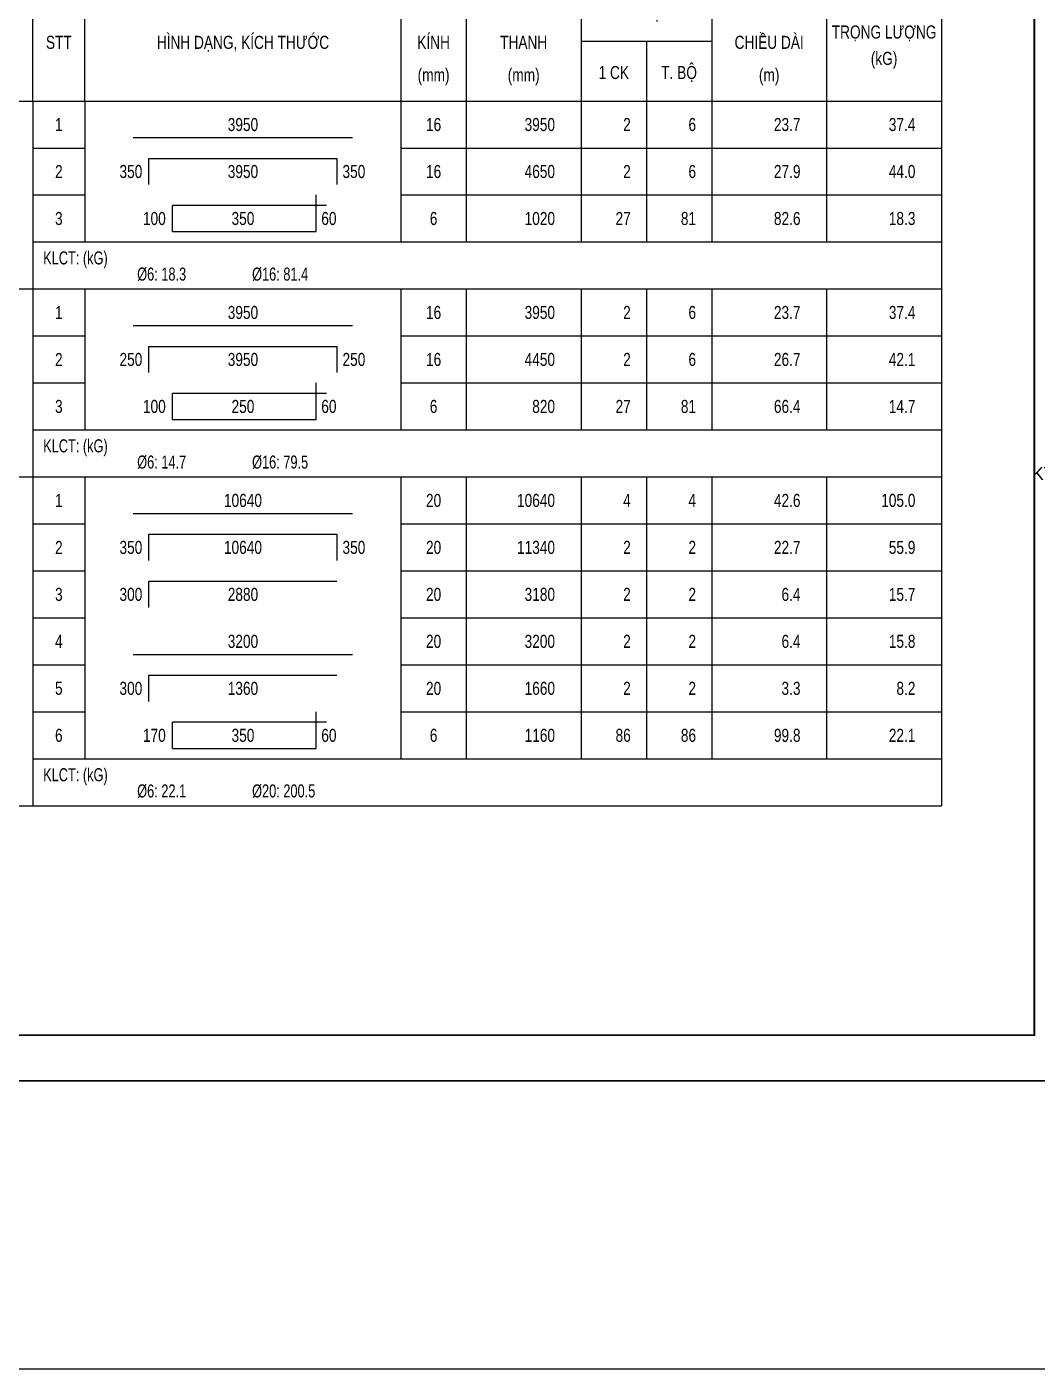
# Model space of a CAD drawing. Extents: x -2098986 to 943, y -1296280 to 73591.
# Drawn here: x -1671179 to -1655705, y -1218879 to -1198310 of the extents above; entities that cross this region are included whole.
import ezdxf
from ezdxf.enums import TextEntityAlignment as Align

# ---------------------------------------------------------------- set-up
doc = ezdxf.new("R2010")
doc.units = 0
doc.header["$LTSCALE"] = 150
doc.layers.get('Defpoints').update_dxf_attribs({"lineweight": 18})
for name, color, linetype, lineweight in [('05.Text', 253, 'Continuous', 18), ('11.Khung bo', 32, 'Continuous', 50), ('12.Khung', 36, 'Continuous', 25), ('KCVN-THAY', 7, 'Continuous', 25), ('LS-THAY', 7, 'Continuous', 20)]:
    doc.layers.add(name, color=color, linetype=linetype, lineweight=lineweight)
for name, color, linetype in [('STEEL', 4, 'Continuous'), ('TEXT_THCT', 2, 'Continuous'), ('TEXT_TK', 2, 'Continuous'), ('THONGKE', 5, 'Continuous')]:
    doc.layers.add(name, color=color, linetype=linetype)
doc.layers.add('Tpl_Bound', color=1, linetype='Continuous', plot=False)
doc.styles.add('BIGTEXT', font='arial.ttf', dxfattribs={"width": 0.7})
doc.styles.add('SMTEXT', font='arial.ttf', dxfattribs={"width": 0.7})
doc.styles.add('VnAvantH', font='')
doc.styles.get('VnAvantH').set_extended_font_data('.VnAvantH')

# ---------------------------------------------------------------- blocks, each defined once
blk = doc.blocks.new('*U4')
at = {"layer": 'KCVN-THAY', "color": 140}
blk.add_lwpolyline([(214871.76, 86966.68), (215381.8, 86966.68), (215381.8, 86579.68), (214871.76, 86579.68)], close=True, dxfattribs=at)
blk = doc.blocks.new('100')
at = {"layer": '11.Khung bo', "const_width": 26.7}
blk.add_lwpolyline([(1860913, -945240), (1860913, -916940), (1896063, -916940), (1896063, -945240)], close=True, dxfattribs=at)
blk.add_lwpolyline([(1860913, -945240), (1860913, -916940), (1896063, -916940), (1896063, -945240)], close=True, dxfattribs=at)
blk.add_lwpolyline([(1860913, -945240), (1860913, -916940), (1896063, -916940), (1896063, -945240)], close=True, dxfattribs=at)
at = {"layer": '12.Khung'}
blk.add_lwpolyline([(1901579, -945940), (1901579, -916240), (1859580, -916240), (1859580, -945940)], close=True, dxfattribs=at)
blk.add_lwpolyline([(1901579, -945940), (1901579, -916240), (1859580, -916240), (1859580, -945940)], close=True, dxfattribs=at)
blk.add_lwpolyline([(1901579, -945940), (1901579, -916240), (1859580, -916240), (1859580, -945940)], close=True, dxfattribs=at)
at = {"layer": '05.Text', "style": 'VnAvantH'}
blk.add_text('KTS.lª thÕ trinh', height=198, dxfattribs=at).set_placement((1898428, -936733), align=Align.RIGHT)
blk = doc.blocks.new('TK_2')
at = {"layer": 'STEEL'}
blk.add_line((19.25, 2), (61.25, 2), dxfattribs=at)
at = {"layer": 'TEXT_TK', "style": 'SMTEXT', "width": 0.75}
for tag, p in [('SH', (5, 4.5)), ('L2', (40.25, 4.5)), ('DK', (76.75, 4.5))]:
    blk.add_attdef(tag, text='', height=2.5, dxfattribs=at).set_placement(p, align=Align.MIDDLE)
for tag, p in [('DAI', (100, 4.5)), ('SL1', (114.5, 4.5)), ('SLA', (127, 4.5)), ('DT', (147, 4.5)), ('TL', (169, 4.5))]:
    blk.add_attdef(tag, text='', height=2.5, dxfattribs=at).set_placement(p, align=Align.MIDDLE_RIGHT)
blk = doc.blocks.new('TK_9')
at = {"layer": 'STEEL'}
for p, q in [((22.25, 7), (58.25, 7)), ((22.25, 2), (22.25, 7)), ((58.25, 7), (58.25, 2))]:
    blk.add_line(p, q, dxfattribs=at)
at = {"layer": 'TEXT_TK', "style": 'SMTEXT', "width": 0.75}
for tag, p in [('SH', (5, 4.5)), ('L2', (40.25, 4.5)), ('DK', (76.75, 4.5))]:
    blk.add_attdef(tag, text='', height=2.5, dxfattribs=at).set_placement(p, align=Align.MIDDLE)
for tag, p in [('L1', (20.98, 4.5)), ('DAI', (100, 4.5)), ('SL1', (114.5, 4.5)), ('SLA', (127, 4.5)), ('DT', (147, 4.5)), ('TL', (169, 4.5))]:
    blk.add_attdef(tag, text='', height=2.5, dxfattribs=at).set_placement(p, align=Align.MIDDLE_RIGHT)
blk.add_attdef('L3', text='', height=2.5, dxfattribs=at).set_placement((59.31, 4.5), align=Align.MIDDLE_LEFT)
blk = doc.blocks.new('TK_14')
at = {"layer": 'STEEL'}
for p, q in [((54.25, 2), (54.25, 9)), ((56.25, 7), (26.75, 7)), ((26.75, 2), (26.75, 7)), ((26.75, 2), (54.25, 2))]:
    blk.add_line(p, q, dxfattribs=at)
at = {"layer": 'TEXT_TK', "style": 'SMTEXT', "width": 0.75}
for tag, p in [('SH', (5, 4.5)), ('L2', (40.25, 4.5)), ('DK', (76.75, 4.5))]:
    blk.add_attdef(tag, text='', height=2.5, dxfattribs=at).set_placement(p, align=Align.MIDDLE)
for tag, p in [('L1', (25.47, 4.5)), ('DAI', (100, 4.5)), ('SL1', (114.5, 4.5)), ('SLA', (127, 4.5)), ('DT', (147, 4.5)), ('TL', (169, 4.5))]:
    blk.add_attdef(tag, text='', height=2.5, dxfattribs=at).set_placement(p, align=Align.MIDDLE_RIGHT)
blk.add_attdef('M', text='', height=2.5, dxfattribs=at).set_placement((55.25, 4.5), align=Align.MIDDLE_LEFT)
blk = doc.blocks.new('TK_6')
at = {"layer": 'STEEL'}
for p, q in [((22.25, 2), (22.25, 7)), ((22.25, 7), (58.25, 7))]:
    blk.add_line(p, q, dxfattribs=at)
at = {"layer": 'TEXT_TK', "style": 'SMTEXT', "width": 0.75}
for tag, p in [('SH', (5, 4.5)), ('L2', (40.25, 4.5)), ('DK', (76.75, 4.5))]:
    blk.add_attdef(tag, text='', height=2.5, dxfattribs=at).set_placement(p, align=Align.MIDDLE)
for tag, p in [('L1', (20.98, 4.5)), ('DAI', (100, 4.5)), ('SL1', (114.5, 4.5)), ('SLA', (127, 4.5)), ('DT', (147, 4.5)), ('TL', (169, 4.5))]:
    blk.add_attdef(tag, text='', height=2.5, dxfattribs=at).set_placement(p, align=Align.MIDDLE_RIGHT)
blk = doc.blocks.new('THONGKE_TITLE')
at = {"layer": 'TEXT_TK'}
for p, q in [((0, -35), (0, 0)), ((0, 0), (189, 0)), ((189, 0), (189, -35)), ((0, -12), (189, -12)), ((15, -35), (15, -12)), ((25, -35), (25, -12)), ((85.5, -12), (85.5, -35)), ((98, -12), (98, -35)), ((120, -12), (120, -35)), ((145, -12), (145, -35)), ((167, -12), (167, -35)), ((120, -23.56), (145, -23.56)), ((132.5, -23.56), (132.5, -35)), ((0, -35), (189, -35))]:
    blk.add_line(p, q, dxfattribs=at)
at = {"layer": 'TEXT_TK', "color": 4, "style": 'BIGTEXT'}
blk.add_text('BẢNG THỐNG KÊ CỐT THÉP', height=4.5, dxfattribs=at).set_placement((94.5, -6), align=Align.MIDDLE)
at = {"layer": 'TEXT_TK', "style": 'SMTEXT', "width": 0.75}
for s, p in [('ĐƯỜNG', (91.75, -19.04)), ('CHIỀU DÀI', (109, -19.04)), ('SỐ LƯỢNG', (132.5, -19.22)), ('TỔNG', (156, -19.04)), ('CẤU', (7.5, -22.06)), ('TRỌNG LƯỢNG', (178, -23.03)), ('STT', (20, -25.01)), ('HÌNH DẠNG, KÍCH THƯỚC', (55.25, -25.01)), ('KÍNH', (91.75, -25.01)), ('THANH', (109, -25.01)), ('CHIỀU DÀI', (156, -25.01)), ('KIỆN', (7.5, -27.84)), ('(kG)', (178, -28.08)), ('1 CK', (126.25, -30.79)), ('T. BỘ', (138.75, -30.79)), ('(mm)', (91.75, -31.24)), ('(mm)', (109, -31.24)), ('(m)', (156, -31.24))]:
    blk.add_text(s, height=2.5, dxfattribs=at).set_placement(p, align=Align.CENTER)

msp = doc.modelspace()

# ---------------------------------------------------------------- linework, layer by layer
at = {"layer": 'LS-THAY', "color": 140}
msp.add_lwpolyline([(-1855203.4, -1218879.4), (-1290965, -1218878.9), (-1290965, -1257579.6), (-1855203.4, -1257579.6)], close=True, dxfattribs=at)
at = {"layer": 'TEXT_TK'}
for p, q in [((-1671089.5, -1199446.3), (-1671089.5, -1210246.3)), ((-1670289.5, -1199446.3), (-1670289.5, -1201606.3)), ((-1665449.5, -1199446.3), (-1665449.5, -1201606.3)), ((-1664449.5, -1199446.3), (-1664449.5, -1201606.3)), ((-1662689.5, -1199446.3), (-1662689.5, -1201606.3)), ((-1661689.5, -1199446.3), (-1661689.5, -1201606.3)), ((-1660689.5, -1199446.3), (-1660689.5, -1201606.3)), ((-1658929.5, -1199446.3), (-1658929.5, -1201606.3)), ((-1657169.5, -1199446.3), (-1657169.5, -1210246.3)), ((-1672289.5, -1202326.3), (-1657169.5, -1202326.3)), ((-1670289.5, -1202326.3), (-1670289.5, -1204486.3)), ((-1665449.5, -1202326.3), (-1665449.5, -1204486.3)), ((-1664449.5, -1202326.3), (-1664449.5, -1204486.3)), ((-1662689.5, -1202326.3), (-1662689.5, -1204486.3)), ((-1661689.5, -1202326.3), (-1661689.5, -1204486.3)), ((-1660689.5, -1202326.3), (-1660689.5, -1204486.3)), ((-1658929.5, -1202326.3), (-1658929.5, -1204486.3)), ((-1672289.5, -1205206.3), (-1657169.5, -1205206.3)), ((-1670289.5, -1205206.3), (-1670289.5, -1209526.3)), ((-1665449.5, -1205206.3), (-1665449.5, -1209526.3)), ((-1664449.5, -1205206.3), (-1664449.5, -1209526.3)), ((-1662689.5, -1205206.3), (-1662689.5, -1209526.3)), ((-1661689.5, -1205206.3), (-1661689.5, -1209526.3)), ((-1660689.5, -1205206.3), (-1660689.5, -1209526.3)), ((-1658929.5, -1205206.3), (-1658929.5, -1209526.3)), ((-1672289.5, -1210246.3), (-1657169.5, -1210246.3))]:
    msp.add_line(p, q, dxfattribs=at)
at = {"layer": 'THONGKE'}
for p, q in [((-1671089.5, -1200166.3), (-1670289.5, -1200166.3)), ((-1665449.5, -1200166.3), (-1657169.5, -1200166.3)), ((-1671089.5, -1200886.3), (-1670289.5, -1200886.3)), ((-1665449.5, -1200886.3), (-1657169.5, -1200886.3)), ((-1671089.5, -1201606.3), (-1657169.5, -1201606.3)), ((-1671089.5, -1203046.3), (-1670289.5, -1203046.3)), ((-1665449.5, -1203046.3), (-1657169.5, -1203046.3)), ((-1671089.5, -1203766.3), (-1670289.5, -1203766.3)), ((-1665449.5, -1203766.3), (-1657169.5, -1203766.3)), ((-1671089.5, -1204486.3), (-1657169.5, -1204486.3)), ((-1671089.5, -1205926.3), (-1670289.5, -1205926.3)), ((-1665449.5, -1205926.3), (-1657169.5, -1205926.3)), ((-1671089.5, -1206646.3), (-1670289.5, -1206646.3)), ((-1665449.5, -1206646.3), (-1657169.5, -1206646.3)), ((-1671089.5, -1207366.3), (-1670289.5, -1207366.3)), ((-1665449.5, -1207366.3), (-1657169.5, -1207366.3)), ((-1671089.5, -1208086.3), (-1670289.5, -1208086.3)), ((-1665449.5, -1208086.3), (-1657169.5, -1208086.3)), ((-1671089.5, -1208806.3), (-1670289.5, -1208806.3)), ((-1665449.5, -1208806.3), (-1657169.5, -1208806.3)), ((-1671089.5, -1209526.3), (-1657169.5, -1209526.3))]:
    msp.add_line(p, q, dxfattribs=at)
at = {"layer": 'Tpl_Bound', "color": 1}
msp.add_lwpolyline([(-1692231.5, -1214459.5), (-1692231.5, -1184759.5), (-1650231.5, -1184759.5), (-1650231.5, -1214459.5)], close=True, dxfattribs=at)

# ---------------------------------------------------------------- block references
at = {"layer": '05.Text', "xscale": 1.000009185772931, "yscale": 1.000009185772931, "zscale": 1.000009185772931}
msp.add_blockref('100', (-3551828.3, -268511), dxfattribs=at)
at = {"layer": 'Defpoints', "xscale": 100, "yscale": 100, "zscale": 100}
msp.add_blockref('*U4', (-23183742.2, -9876846.9), dxfattribs=at)
at = {"layer": 'TEXT_TK', "xscale": 80, "yscale": 80, "zscale": 80}
msp.add_blockref('THONGKE_TITLE', (-1672289.5, -1196646.3), dxfattribs=at)
for name, p, values in [('TK_2', (-1671089.5, -1200166.3), {'L2': '3950', 'TL': '37.4', 'DT': '23.7', 'SLA': '6', 'SL1': '2', 'DAI': '3950', 'DK': '16', 'SH': '1'}), ('TK_9', (-1671089.5, -1200886.3), {'SH': '2', 'L1': '350', 'L2': '3950', 'L3': '350', 'DK': '16', 'DAI': '4650', 'SL1': '2', 'SLA': '6', 'DT': '27.9', 'TL': '44.0'}), ('TK_14', (-1671089.5, -1201606.3), {'SH': '3', 'L1': '100', 'L2': '350', 'M': '60', 'DK': '6', 'DAI': '1020', 'SL1': '27', 'SLA': '81', 'DT': '82.6', 'TL': '18.3'}), ('TK_2', (-1671089.5, -1203046.3), {'L2': '3950', 'TL': '37.4', 'DT': '23.7', 'SLA': '6', 'SL1': '2', 'DAI': '3950', 'DK': '16', 'SH': '1'}), ('TK_9', (-1671089.5, -1203766.3), {'SH': '2', 'L1': '250', 'L2': '3950', 'L3': '250', 'DK': '16', 'DAI': '4450', 'SL1': '2', 'SLA': '6', 'DT': '26.7', 'TL': '42.1'}), ('TK_14', (-1671089.5, -1204486.3), {'SH': '3', 'L1': '100', 'L2': '250', 'M': '60', 'DK': '6', 'DAI': '820', 'SL1': '27', 'SLA': '81', 'DT': '66.4', 'TL': '14.7'}), ('TK_2', (-1671089.5, -1205926.3), {'L2': '10640', 'TL': '105.0', 'DT': '42.6', 'SLA': '4', 'SL1': '4', 'DAI': '10640', 'DK': '20', 'SH': '1'}), ('TK_9', (-1671089.5, -1206646.3), {'SH': '2', 'L1': '350', 'L2': '10640', 'L3': '350', 'DK': '20', 'DAI': '11340', 'SL1': '2', 'SLA': '2', 'DT': '22.7', 'TL': '55.9'}), ('TK_6', (-1671089.5, -1207366.3), {'L1': '300', 'L2': '2880', 'SH': '3', 'DAI': '3180', 'DK': '20', 'SL1': '2', 'SLA': '2', 'TL': '15.7', 'DT': '6.4'}), ('TK_2', (-1671089.5, -1208086.3), {'L2': '3200', 'TL': '15.8', 'DT': '6.4', 'SLA': '2', 'SL1': '2', 'DAI': '3200', 'DK': '20', 'SH': '4'}), ('TK_6', (-1671089.5, -1208806.3), {'L1': '300', 'L2': '1360', 'SH': '5', 'DAI': '1660', 'DK': '20', 'SL1': '2', 'SLA': '2', 'TL': '8.2', 'DT': '3.3'}), ('TK_14', (-1671089.5, -1209526.3), {'SH': '6', 'L1': '170', 'L2': '350', 'M': '60', 'DK': '6', 'DAI': '1160', 'SL1': '86', 'SLA': '86', 'DT': '99.8', 'TL': '22.1'})]:
    msp.add_blockref(name, p, dxfattribs=at).add_auto_attribs(values)

# ---------------------------------------------------------------- texts
at = {"layer": 'TEXT_THCT', "style": 'SMTEXT', "width": 0.7}
for s, p in [('KLCT: (kG)', (-1670929.5, -1201950.3)), ('%%c6: 18.3', (-1669489.5, -1202198.3)), ('%%c16: 81.4', (-1667729.5, -1202198.3)), ('KLCT: (kG)', (-1670929.5, -1204830.3)), ('%%c6: 14.7', (-1669489.5, -1205078.3)), ('%%c16: 79.5', (-1667729.5, -1205078.3)), ('KLCT: (kG)', (-1670929.5, -1209870.3)), ('%%c6: 22.1', (-1669489.5, -1210118.3)), ('%%c20: 200.5', (-1667729.5, -1210118.3))]:
    msp.add_text(s, height=200, dxfattribs=at).set_placement(p)

doc.saveas('drawing.dxf')
